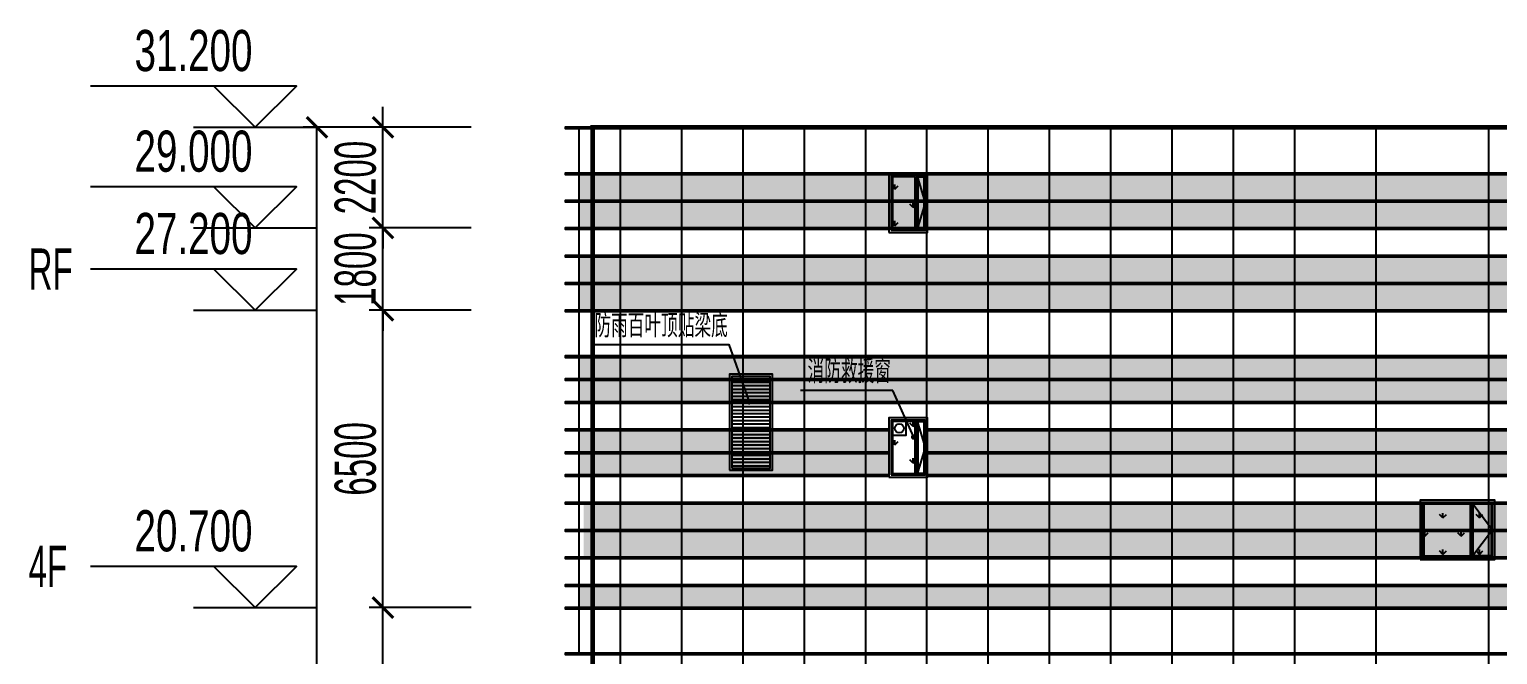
# Model space of a CAD drawing. Extents: x 137748 to 546915, y -417571 to -267079.
# Drawn here: x 138456 to 170534, y -289836 to -276165 of the extents above; entities that cross this region are included whole.
import ezdxf
from ezdxf.enums import TextEntityAlignment as Align

# ---------------------------------------------------------------- set-up
doc = ezdxf.new("R2010")
doc.units = 0
doc.layers.get('0').update_dxf_attribs({"color": 8})
doc.layers.get('Defpoints').update_dxf_attribs({"color": 8})
for name, color, linetype in [('#幕墙分格线-立面', 8, 'Continuous'), ('#文字', 8, 'Continuous'), ('#标注', 8, 'Continuous'), ('A-ELEV-1', 8, 'Continuous'), ('A-ELEV-2', 8, 'Continuous'), ('A-ELEV-8', 8, 'Continuous'), ('DIM_LEAD', 8, 'Continuous'), ('DIM_SYMB', 8, 'Continuous'), ('E-HATCH3', 8, 'Continuous'), ('E_WINDOW', 8, 'Continuous'), ('S_STAIR', 8, 'Continuous')]:
    doc.layers.add(name, color=color, linetype=linetype)
doc.layers.add('PUB_TEXT', color=8, linetype='Continuous', lineweight=5)
doc.styles.add('#文字', font='jrs.shx', dxfattribs={"width": 0.7, "bigfont": 'hztxt.shx'})
doc.styles.add('_TCH_DIM', font='SIMPLEX', dxfattribs={"bigfont": 'GBCBIG'})
doc.styles.add('HZ', font='jrs.shx', dxfattribs={"width": 0.6, "bigfont": 'hztxt.shx'})
doc.styles.add('JHZX', font='jrs.shx', dxfattribs={"width": 0.6, "bigfont": 'jhz.shx'})
doc.styles.add('楷体', font='', dxfattribs={"width": 0.75})
doc.styles.get('楷体').set_extended_font_data('KaiTi_GB2312')
doc.dimstyles.new('JZBZ-300', dxfattribs={"dimscale": 300, "dimtxt": 3, "dimasz": 1.5, "dimexe": 1, "dimexo": 1, "dimgap": 0.5, "dimtad": 1, "dimdec": 0, "dimdsep": 46, "dimtxsty": 'JHZX', "dimblk1": 'ARCHTICK', "dimblk2": 'ARCHTICK', "dimsah": 1, "dimcen": 0, "dimclrd": 1, "dimclre": 1, "dimclrt": 2, "dimadec": 1, "dimazin": 2, "dimtfac": 1, "dimtdec": 0, "dimtix": 1, "dimtmove": 0, "dimatfit": 3, "dimfxl": 1, "dimtolj": 1, "dimlwd": -1, "dimlwe": -1, "dimarcsym": 1})
pattern_1 = [(270, (-150412.94, 309406.03), (500, -250), [50, -200]), (270, (-150312.94, 309406.03), (500, -250), [50, -200]), (5e-10, (-150162.94, 309481.03), (500, 250), [100, -400]), (5e-10, (-150162.94, 309031.03), (500, 250), [100, -400]), (333.43495, (-150562.94, 309506.03), (500, -2e-07), [223.6, -335.417]), (333.43495, (-150362.94, 309356.03), (500, -1e-05), [223.6, -335.417]), (333.43495, (-150562.94, 309481.03), (500, -2e-07), [167.7, -111.8, 167.7, -111.817]), (26.56505, (-150562.94, 309281.03), (500, 2e-07), [167.7, -111.8, 167.7, -111.817]), (26.56505, (-150362.94, 309406.03), (500, 2e-07), [223.6, -335.417]), (26.56505, (-150562.94, 309256.03), (500, 2e-07), [223.6, -335.417])]
pattern_2 = [(90, (-49776.75, 120), (-399.118, 399.118), [105.832, -692.404]), (45, (-49776.75, 120), (-399.118, 399.118), [105.832, -458.606]), (135, (-49776.75, 120), (-399.118, -399.118), [105.832, -458.606])]

# ---------------------------------------------------------------- blocks, each defined once
blk = doc.blocks.new('R1-R6网格')
at = {"layer": 'E-HATCH3'}
h = blk.add_hatch(dxfattribs=at)
h.set_pattern_fill('菱形金属网', color=256, scale=250, angle=-90, style=0)
h.set_pattern_definition(pattern_1)
h.paths.add_polyline_path([(95327, 29600), (-97, 29600), (-97, 30170), (95327, 30170)])
h = blk.add_hatch(dxfattribs=at)
h.set_pattern_fill('菱形金属网', color=256, scale=250, angle=-90, style=0)
h.set_pattern_definition(pattern_1)
h.paths.add_polyline_path([(95327, 29000), (-97, 29000), (-97, 29570), (95327, 29570)])
h = blk.add_hatch(dxfattribs=at)
h.set_pattern_fill('菱形金属网', color=256, scale=250, angle=-90, style=0)
h.set_pattern_definition(pattern_1)
h.paths.add_polyline_path([(95335, 27800), (-97, 27800), (-97, 28370), (95335, 28370)])
h = blk.add_hatch(dxfattribs=at)
h.set_pattern_fill('菱形金属网', color=256, scale=250, angle=-90, style=0)
h.set_pattern_definition(pattern_1)
h.paths.add_polyline_path([(95335, 27200), (-97, 27200), (-97, 27770), (95335, 27770)])
h = blk.add_hatch(dxfattribs=at)
h.set_pattern_fill('菱形金属网', color=256, scale=250, angle=-90, style=0)
h.set_pattern_definition(pattern_1)
h.paths.add_polyline_path([(95335, 25700), (-97, 25700), (-97, 26170), (95335, 26170)])
h = blk.add_hatch(dxfattribs=at)
h.set_pattern_fill('菱形金属网', color=256, scale=250, angle=-90, style=0)
h.set_pattern_definition(pattern_1)
h.paths.add_polyline_path([(95335, 25200), (-97, 25200), (-97, 25670), (95335, 25670)])
h = blk.add_hatch(dxfattribs=at)
h.set_pattern_fill('菱形金属网', color=256, scale=250, angle=-90, style=0)
h.set_pattern_definition(pattern_1)
h.paths.add_polyline_path([(6668, 24100), (6668, 24570), (-97, 24570), (-97, 24100)])
h.paths.add_polyline_path([(7513, 24570), (7513, 24100), (95335, 24100), (95335, 24570)])
h = blk.add_hatch(dxfattribs=at)
h.set_pattern_fill('菱形金属网', color=256, scale=250, angle=-90, style=0)
h.set_pattern_definition(pattern_1)
h.paths.add_polyline_path([(6668, 23600), (6668, 24070), (-97, 24070), (-97, 23600)])
h.paths.add_polyline_path([(7513, 24070), (7513, 23600), (95335, 23600), (95335, 24070)])
h = blk.add_hatch(dxfattribs=at)
h.set_pattern_fill('菱形金属网', color=256, scale=250, angle=-90, style=0)
h.set_pattern_definition(pattern_1)
h.paths.add_polyline_path([(7513, 22970), (7513, 22400), (95335, 22400), (95335, 22970)])
h.paths.add_polyline_path([(7497, 22400), (7497, 22970), (0, 22970), (0, 22400)])
h = blk.add_hatch(dxfattribs=at)
h.set_pattern_fill('菱形金属网', color=256, scale=250, angle=-90, style=0)
h.set_pattern_definition(pattern_1)
h.paths.add_polyline_path([(7513, 22370), (7513, 21800), (95335, 21800), (95335, 22370)])
h.paths.add_polyline_path([(7497, 21800), (7497, 22370), (0, 22370), (0, 21800)])
h = blk.add_hatch(dxfattribs=at)
h.set_pattern_fill('菱形金属网', color=256, scale=250, angle=-90, style=0)
h.set_pattern_definition(pattern_1)
h.paths.add_polyline_path([(139047, 20700), (-97, 20700), (-97, 21170), (139047, 21170)])
at = {"layer": 'A-ELEV-1', "ltscale": 5}
for points in [[(95327, 30200), (-97, 30200), (-97, 31200), (95327, 31200)], [(95327, 29600), (-97, 29600), (-97, 30170), (95327, 30170)], [(95327, 29000), (-97, 29000), (-97, 29570), (95327, 29570)], [(95335, 28400), (-97, 28400), (-97, 28970), (95335, 28970)], [(95335, 27800), (-97, 27800), (-97, 28370), (95335, 28370)], [(95335, 27200), (-97, 27200), (-97, 27770), (95335, 27770)], [(95335, 26200), (-97, 26200), (-97, 27170), (95335, 27170)], [(95335, 25700), (-97, 25700), (-97, 26170), (95335, 26170)], [(95335, 25200), (-97, 25200), (-97, 25670), (95335, 25670)], [(139047, 20700), (-97, 20700), (-97, 21170), (139047, 21170)], [(139047, 19700), (-97, 19700), (-97, 20670), (139047, 20670)]]:
    blk.add_lwpolyline(points, close=True, dxfattribs=at)
for points in [[(6668, 24600), (-97, 24600), (-97, 25170), (95335, 25170), (95335, 24600), (7513, 24600)], [(6668, 24100), (-97, 24100), (-97, 24570), (6668, 24570)], [(7513, 24570), (95335, 24570), (95335, 24100), (7513, 24100)], [(6668, 23600), (-97, 23600), (-97, 24070), (6668, 24070)], [(7513, 24070), (95335, 24070), (95335, 23600), (7513, 23600)], [(7497, 23000), (-97, 23000), (-97, 23570), (6668, 23570)], [(7513, 23570), (95335, 23570), (95335, 23000), (7513, 23000)], [(7497, 22400), (-97, 22400), (-97, 22970), (7497, 22970)], [(7513, 22970), (95335, 22970), (95335, 22400), (7513, 22400)], [(7497, 21800), (-97, 21800), (-97, 22370), (7497, 22370)], [(7513, 22370), (95335, 22370), (95335, 21800), (7513, 21800)], [(7513, 21770), (139047, 21770), (139047, 21200), (-97, 21200), (-97, 21770), (7497, 21770)]]:
    blk.add_lwpolyline(points, dxfattribs=at)
blk = doc.blocks.new('R1-R6板')
at = {"layer": 'A-ELEV-2'}
for points in [[(116812, 30230), (3, 30230), (3, 30200), (116812, 30200)], [(96135, 30230), (3, 30230), (3, 30200), (96135, 30200)], [(96135, 29230), (3, 29230), (3, 29200), (96135, 29200)], [(116812, 29229), (3, 29229), (3, 29199), (116812, 29199)], [(116812, 28630), (3, 28630), (3, 28600), (116812, 28600)], [(96135, 28630), (3, 28630), (3, 28600), (96135, 28600)], [(116812, 28030), (3, 28030), (3, 28000), (116812, 28000)], [(96135, 28030), (3, 28030), (3, 28000), (96135, 28000)], [(116812, 27430), (3, 27430), (3, 27400), (116812, 27400)], [(96135, 27430), (3, 27430), (3, 27400), (96135, 27400)], [(116812, 26830), (3, 26830), (3, 26800), (116812, 26800)], [(96135, 26830), (3, 26830), (3, 26800), (96135, 26800)], [(116812, 26230), (3, 26230), (3, 26200), (116812, 26200)], [(96135, 26230), (3, 26230), (3, 26200), (96135, 26200)], [(116812, 25230), (3, 25230), (3, 25200), (116812, 25200)], [(96135, 25230), (3, 25230), (3, 25200), (96135, 25200)], [(116812, 24730), (3, 24730), (3, 24700), (116812, 24700)], [(96135, 24730), (3, 24730), (3, 24700), (96135, 24700)], [(116812, 24230), (3, 24230), (3, 24200), (116812, 24200)], [(96135, 24230), (3, 24230), (3, 24200), (96135, 24200)], [(139747, 20230), (3, 20230), (3, 20200), (139747, 20200)], [(96135, 20230), (3, 20230), (3, 20200), (96135, 20200)], [(139747, 19730), (3, 19730), (3, 19700), (139747, 19700)], [(96135, 19730), (3, 19730), (3, 19700), (96135, 19700)], [(139747, 18730), (3, 18730), (3, 18700), (139747, 18700)], [(96135, 18730), (3, 18730), (3, 18700), (96135, 18700)]]:
    blk.add_lwpolyline(points, close=True, dxfattribs=at)
for points in [[(7064, 23630), (3, 23630), (3, 23600), (7064, 23600)], [(7064, 23630), (3, 23630), (3, 23600), (7064, 23600)], [(7913, 23600), (96135, 23600), (96135, 23630), (7913, 23630)], [(7913, 23600), (116812, 23600), (116812, 23630), (7913, 23630)], [(7064, 23130), (3, 23130), (3, 23100), (7064, 23100)], [(7064, 23130), (3, 23130), (3, 23100), (7064, 23100)], [(7913, 23100), (96135, 23100), (96135, 23130), (7913, 23130)], [(7913, 23100), (116812, 23100), (116812, 23130), (7913, 23130)], [(7064, 22630), (3, 22630), (3, 22600), (7064, 22600)], [(7064, 22630), (3, 22630), (3, 22600), (7064, 22600)], [(7913, 22600), (96135, 22600), (96135, 22630), (7913, 22630)], [(7913, 22600), (116812, 22600), (116812, 22630), (7913, 22630)], [(19831, 22000), (116812, 22000), (116812, 22030), (3, 22030), (3, 22000), (19831, 22000)], [(19831, 22000), (96135, 22000), (96135, 22030), (3, 22030), (3, 22000), (7897, 22000)], [(7913, 22000), (19831, 22000)], [(7897, 21430), (3, 21430), (3, 21400), (7897, 21400)], [(7897, 21430), (3, 21430), (3, 21400), (7897, 21400)], [(19831, 21430), (7913, 21430)], [(19831, 21430), (7913, 21430)], [(7913, 21400), (19831, 21400)], [(7913, 21400), (19831, 21400)], [(19831, 21400), (116812, 21400), (116812, 21430), (19831, 21430)], [(19831, 21400), (96135, 21400), (96135, 21430), (19831, 21430)], [(7897, 20830), (3, 20830), (3, 20800), (96135, 20800), (96135, 20830), (19831, 20830)], [(7897, 20830), (3, 20830), (3, 20800), (139747, 20800), (139747, 20830), (19831, 20830)], [(19831, 20830), (7913, 20830)], [(19831, 20830), (7913, 20830)]]:
    blk.add_lwpolyline(points, dxfattribs=at)
blk = doc.blocks.new('XZCAD')
at = {"layer": '#幕墙分格线-立面', "ltscale": 300}
for p, q in [((151363, -278306), (151363, -310106)), ((152703, -278306), (152703, -310106)), ((154042, -278306), (154042, -310106)), ((155381, -278306), (155381, -308706)), ((156721, -278306), (156721, -310106)), ((158060, -278306), (158060, -310106)), ((159400, -278306), (159400, -310106)), ((160739, -278306), (160739, -310106)), ((162078, -278306), (162078, -310106)), ((163418, -278306), (163418, -310106)), ((164757, -278306), (164757, -310106)), ((166096, -278306), (166096, -310106)), ((167873, -278306), (167873, -310106)), ((170335, -278306), (170335, -310106))]:
    blk.add_line(p, q, dxfattribs=at)
blk = doc.blocks.new('A$Cc5325ee2')
at = {"layer": 'E-HATCH3'}
h = blk.add_hatch(dxfattribs=at)
h.set_pattern_fill('GRASS', color=256, scale=200, style=0)
h.set_pattern_definition(pattern_2)
h.paths.add_polyline_path([(-49727, 29550), (-48982, 29550), (-48982, 30750), (-49727, 30750)])
h = blk.add_hatch(dxfattribs=at)
h.set_pattern_fill('GRASS', color=256, scale=200, style=0)
h.set_pattern_definition(pattern_2)
h.paths.add_polyline_path([(-49727, 24200), (-48982, 24200), (-48982, 25400), (-49727, 25400)])
h = blk.add_hatch(dxfattribs=at)
h.set_pattern_fill('GRASS', color=256, scale=200, style=0)
h.set_pattern_definition(pattern_2)
h.paths.add_polyline_path([(-38169, 22350), (-36536, 22350), (-36536, 23650), (-38169, 23650)])
at = {"layer": 'E_WINDOW'}
h = blk.add_hatch(dxfattribs=at)
h.set_pattern_fill('LINE', color=256, scale=80)
h.set_pattern_definition([(0, (-3315956.05, -467519.94), (0, 76.2), [])])
h.paths.add_polyline_path([(-53208, 24350), (-52369, 24350), (-52369, 26350), (-53208, 26350)])
at = {"layer": 'DIM_LEAD'}
for p, q in [((-49687, 26048), (-51708, 26048)), ((-49231, 25028), (-49687, 26048))]:
    blk.add_line(p, q, dxfattribs=at)
at = {"layer": 'DIM_LEAD', "const_width": 60}
blk.add_lwpolyline([(-49218, 25000, 1), (-49243, 25055, 1)], format="xyb", close=True, dxfattribs=at)
at = {"layer": 'DIM_SYMB'}
blk.add_lwpolyline([(-56289, 27049), (-53270, 27049), (-52824, 25797)], dxfattribs=at)
at = {"layer": 'DIM_SYMB', "const_width": 60}
blk.add_lwpolyline([(-52834, 25825, 1), (-52814, 25768, 1)], format="xyb", close=True, dxfattribs=at)
at = {"layer": 'E_WINDOW'}
for p, q in [((-49166, 30750), (-49166, 29550)), ((-49166, 25400), (-49166, 24200)), ((-37036, 23600), (-37036, 22400))]:
    blk.add_line(p, q, dxfattribs=at)
at = {"layer": 'E_WINDOW', "ltscale": 250}
for points in [[(-49777, 29500), (-48932, 29500), (-48932, 30800), (-49777, 30800)], [(-49727, 29550), (-48982, 29550), (-48982, 30750), (-49727, 30750)], [(-49697, 29580), (-49196, 29580), (-49196, 30720), (-49697, 30720)], [(-49012, 29580), (-49136, 29580), (-49136, 30720), (-49012, 30720)], [(-53258, 24300), (-52319, 24300), (-52319, 26400), (-53258, 26400)], [(-53208, 24350), (-52369, 24350), (-52369, 26350), (-53208, 26350)], [(-49777, 24150), (-48932, 24150), (-48932, 25450), (-49777, 25450)], [(-49727, 24200), (-48982, 24200), (-48982, 25400), (-49727, 25400)], [(-49697, 24230), (-49196, 24230), (-49196, 25370), (-49697, 25370)], [(-49012, 24230), (-49136, 24230), (-49136, 25370), (-49012, 25370)], [(-38169, 22350), (-36536, 22350), (-36536, 23650), (-38169, 23650)], [(-38119, 22400), (-36586, 22400), (-36586, 23600), (-38119, 23600)], [(-38089, 22430), (-37066, 22430), (-37066, 23570), (-38089, 23570)], [(-36616, 22430), (-37006, 22430), (-37006, 23570), (-36616, 23570)]]:
    blk.add_lwpolyline(points, close=True, dxfattribs=at)
for points in [[(-49166, 30750), (-48982, 30150), (-49166, 29550)], [(-49166, 25400), (-48982, 24800), (-49166, 24200)], [(-37036, 23600), (-36586, 23000), (-37036, 22400)]]:
    blk.add_lwpolyline(points, dxfattribs=at)
at = {"layer": 'S_STAIR'}
blk.add_lwpolyline([(-49397, 25370), (-49697, 25370), (-49697, 25070), (-49397, 25070)], close=True, dxfattribs=at)
blk.add_circle((-49547, 25220), 100, dxfattribs=at)
at = {"layer": 'PUB_TEXT', "style": '_TCH_DIM'}
for s, p in [('防雨百叶顶贴梁底', (-56209, 27206)), ('消防救援窗', (-51551, 26205))]:
    blk.add_text(s, height=506.4, dxfattribs=at).set_placement(p)
blk = doc.blocks.new('_ARCHTICK')
at = {"color": 0, "linetype": 'ByBlock', "const_width": 0.15}
blk.add_lwpolyline([(-0.5, -0.5), (0.5, 0.5)], dxfattribs=at)
blk = doc.blocks.new('*D513')
at = {"layer": '#标注', "color": 8, "linetype": 'ByBlock', "ltscale": 300, "transparency": 16777216}
for p, q in [((148109, -288806), (145882, -288806)), ((146182, -295306), (146182, -288806)), ((148109, -295306), (145882, -295306))]:
    blk.add_line(p, q, dxfattribs=at)
at = {"layer": 'Defpoints', "color": 0, "ltscale": 300, "transparency": 16777216}
for p in [(146182, -288806), (148409, -288806), (148409, -295306)]:
    blk.add_point(p, dxfattribs=at)
at = {"layer": '#标注', "color": 8, "ltscale": 300, "transparency": 16777216, "xscale": 450, "yscale": 450, "zscale": 450}
for p, rotation in [((146182, -288806), 90), ((146182, -295306), 270)]:
    blk.add_blockref('_ARCHTICK', p, dxfattribs=dict(at, rotation=rotation))
at = {"layer": '#标注', "color": 8, "ltscale": 300, "transparency": 16777216, "insert": (145582, -292056), "char_height": 900, "attachment_point": 5, "rotation": 90, "style": 'JHZX'}
blk.add_mtext('\\A1;6500', dxfattribs=at)
blk = doc.blocks.new('*D514')
at = {"layer": '#标注', "color": 8, "linetype": 'ByBlock', "ltscale": 300, "transparency": 16777216}
for p, q in [((148109, -282306), (145882, -282306)), ((146182, -288806), (146182, -282306)), ((148109, -288806), (145882, -288806))]:
    blk.add_line(p, q, dxfattribs=at)
at = {"layer": 'Defpoints', "color": 0, "ltscale": 300, "transparency": 16777216}
for p in [(146182, -282306), (148409, -282306), (148409, -288806)]:
    blk.add_point(p, dxfattribs=at)
at = {"layer": '#标注', "color": 8, "ltscale": 300, "transparency": 16777216, "xscale": 450, "yscale": 450, "zscale": 450}
for p, rotation in [((146182, -282306), 90), ((146182, -288806), 270)]:
    blk.add_blockref('_ARCHTICK', p, dxfattribs=dict(at, rotation=rotation))
at = {"layer": '#标注', "color": 8, "ltscale": 300, "transparency": 16777216, "insert": (145582, -285556), "char_height": 900, "attachment_point": 5, "rotation": 90, "style": 'JHZX'}
blk.add_mtext('\\A1;6500', dxfattribs=at)
blk = doc.blocks.new('*D515')
at = {"layer": '#标注', "color": 8, "linetype": 'ByBlock', "ltscale": 300, "transparency": 16777216}
for p, q in [((146182, -280506), (146182, -280056)), ((148109, -280506), (145882, -280506)), ((146182, -282306), (146182, -280506)), ((148109, -282306), (145882, -282306)), ((146182, -282306), (146182, -282756))]:
    blk.add_line(p, q, dxfattribs=at)
at = {"layer": 'Defpoints', "color": 0, "ltscale": 300, "transparency": 16777216}
for p in [(146182, -280506), (148409, -280506), (148409, -282306)]:
    blk.add_point(p, dxfattribs=at)
at = {"layer": '#标注', "color": 8, "ltscale": 300, "transparency": 16777216, "xscale": 450, "yscale": 450, "zscale": 450}
for p, rotation in [((146182, -280506), 270), ((146182, -282306), 90)]:
    blk.add_blockref('_ARCHTICK', p, dxfattribs=dict(at, rotation=rotation))
at = {"layer": '#标注', "color": 8, "ltscale": 300, "transparency": 16777216, "insert": (145582, -281406), "char_height": 900, "attachment_point": 5, "rotation": 90, "style": 'JHZX'}
blk.add_mtext('\\A1;1800', dxfattribs=at)
blk = doc.blocks.new('*D516')
at = {"layer": '#标注', "color": 8, "linetype": 'ByBlock', "ltscale": 300, "transparency": 16777216}
for p, q in [((146182, -278306), (146182, -277856)), ((148109, -278306), (145882, -278306)), ((146182, -280506), (146182, -278306)), ((148109, -280506), (145882, -280506)), ((146182, -280506), (146182, -280956))]:
    blk.add_line(p, q, dxfattribs=at)
at = {"layer": 'Defpoints', "color": 0, "ltscale": 300, "transparency": 16777216}
for p in [(146182, -278306), (148409, -278306), (148409, -280506)]:
    blk.add_point(p, dxfattribs=at)
at = {"layer": '#标注', "color": 8, "ltscale": 300, "transparency": 16777216, "xscale": 450, "yscale": 450, "zscale": 450}
for p, rotation in [((146182, -278306), 270), ((146182, -280506), 90)]:
    blk.add_blockref('_ARCHTICK', p, dxfattribs=dict(at, rotation=rotation))
at = {"layer": '#标注', "color": 8, "ltscale": 300, "transparency": 16777216, "insert": (145582, -279406), "char_height": 900, "attachment_point": 5, "rotation": 90, "style": 'JHZX'}
blk.add_mtext('\\A1;2200', dxfattribs=at)
blk = doc.blocks.new('*D517')
at = {"layer": '#标注', "color": 8, "linetype": 'ByBlock', "ltscale": 300, "transparency": 16777216}
for p, q in [((148109, -278306), (144440, -278306)), ((144740, -310106), (144740, -278306)), ((148109, -310106), (144440, -310106))]:
    blk.add_line(p, q, dxfattribs=at)
at = {"layer": 'Defpoints', "color": 0, "ltscale": 300, "transparency": 16777216}
for p in [(144740, -278306), (148409, -278306), (148409, -310106)]:
    blk.add_point(p, dxfattribs=at)
at = {"layer": '#标注', "color": 8, "ltscale": 300, "transparency": 16777216, "xscale": 450, "yscale": 450, "zscale": 450}
for p, rotation in [((144740, -278306), 90), ((144740, -310106), 270)]:
    blk.add_blockref('_ARCHTICK', p, dxfattribs=dict(at, rotation=rotation))
at = {"layer": '#标注', "color": 8, "ltscale": 300, "transparency": 16777216, "insert": (144140, -294206), "char_height": 900, "attachment_point": 5, "rotation": 90, "style": 'JHZX'}
blk.add_mtext('\\A1;31800', dxfattribs=at)
blk = doc.blocks.new('LEVEL')
blk.add_line((9, 0), (0, 0))
blk.add_lwpolyline([(7.5, 3), (4.5, 0), (1.5, 3), (16.5, 3)])
at = {"style": '楷体', "width": 0.75}
blk.add_attdef('LEVEL', text='', height=3.5, dxfattribs=at).set_placement((9.33, 5.59), align=Align.MIDDLE_CENTER)
blk.add_attdef('FLOOR', text='', height=3.5, dxfattribs=at).set_placement((17.5, 3), align=Align.MIDDLE_LEFT)

msp = doc.modelspace()

# ---------------------------------------------------------------- linework, layer by layer
at = {"layer": 'A-ELEV-8', "ltscale": 5}
msp.add_line((150762.9, -278306), (167900.5, -278306), dxfattribs=at)
at = {"layer": 'A-ELEV-8', "ltscale": 5, "const_width": 100}
msp.add_lwpolyline([(266674.6, -278306), (150762.9, -278306), (150762.9, -309506)], dxfattribs=at)

# ---------------------------------------------------------------- block references
at = {"layer": '#幕墙分格线-立面'}
msp.add_blockref('XZCAD', (0, 0), dxfattribs=at)
at = {"layer": '#标注'}
ref = msp.add_blockref('LEVEL', (144739.9, -278306), dxfattribs=dict(at, xscale=-300, yscale=300, zscale=300))
ref.add_attrib('LEVEL', '31.200', dxfattribs={"layer": '#文字', "height": 900, "style": '#文字', "width": 0.7}).set_placement((140754, -276628.2), align=Align.MIDDLE_LEFT)
ref = msp.add_blockref('LEVEL', (144739.9, -280506), dxfattribs=dict(at, xscale=-300, yscale=300, zscale=300))
ref.add_attrib('LEVEL', '29.000', dxfattribs={"layer": '#文字', "height": 900, "style": '#文字', "width": 0.7}).set_placement((140754, -278828.2), align=Align.MIDDLE_LEFT)
ref = msp.add_blockref('LEVEL', (144739.9, -282306), dxfattribs=dict(at, xscale=-300, yscale=300, zscale=300))
ref.add_attrib('LEVEL', '27.200', dxfattribs={"layer": '#文字', "height": 900, "style": '#文字', "width": 0.7}).set_placement((140754, -280628.2), align=Align.MIDDLE_LEFT)
ref.add_attrib('FLOOR', 'RF', dxfattribs={"layer": '#文字', "height": 900, "style": 'HZ', "width": 0.6}).set_placement((138439.9, -281406), align=Align.MIDDLE_LEFT)
ref = msp.add_blockref('LEVEL', (144739.9, -288806), dxfattribs=dict(at, xscale=-300, yscale=300, zscale=300))
ref.add_attrib('LEVEL', '20.700', dxfattribs={"layer": '#文字', "height": 900, "style": '#文字', "width": 0.7}).set_placement((140754, -287128.2), align=Align.MIDDLE_LEFT)
ref.add_attrib('FLOOR', '4F', dxfattribs={"layer": '#文字', "height": 900, "style": 'HZ', "width": 0.6}).set_placement((138439.9, -287906), align=Align.MIDDLE_LEFT)
at = {"ltscale": 300}
msp.add_blockref('A$Cc5325ee2', (207008.1, -310106), dxfattribs=at)
at = {"layer": 'A-ELEV-1', "ltscale": 5}
msp.add_blockref('R1-R6网格', (150562.9, -309506), dxfattribs=at)
at = {"layer": 'A-ELEV-2'}
msp.add_blockref('R1-R6板', (150162.9, -308536), dxfattribs=at)

# ---------------------------------------------------------------- dimensions: what is measured, and where the dimension line sits
at = {"layer": '#标注', "ltscale": 300}
for p1, p2, distance, picture, middle in [((148409.4, -310106), (148409.4, -278306), 3669.6, '*D517', (144139.9, -294206)), ((148409.4, -280506), (148409.4, -278306), 2227.5, '*D516', (145582, -279406)), ((148409.4, -282306), (148409.4, -280506), 2227.5, '*D515', (145582, -281406)), ((148409.4, -288806), (148409.4, -282306), 2227.5, '*D514', (145582, -285556)), ((148409.4, -295306), (148409.4, -288806), 2227.5, '*D513', (145582, -292056))]:
    dim = msp.add_aligned_dim(p1=p1, p2=p2, distance=distance, dimstyle='JZBZ-300', override={"dimclrd": 8, "dimclre": 8, "dimclrt": 8, "dimfxl": 100}, dxfattribs=at)
    dim.commit()
    dim.dimension.update_dxf_attribs({"geometry": picture, "text_midpoint": middle})

doc.saveas('drawing.dxf')
